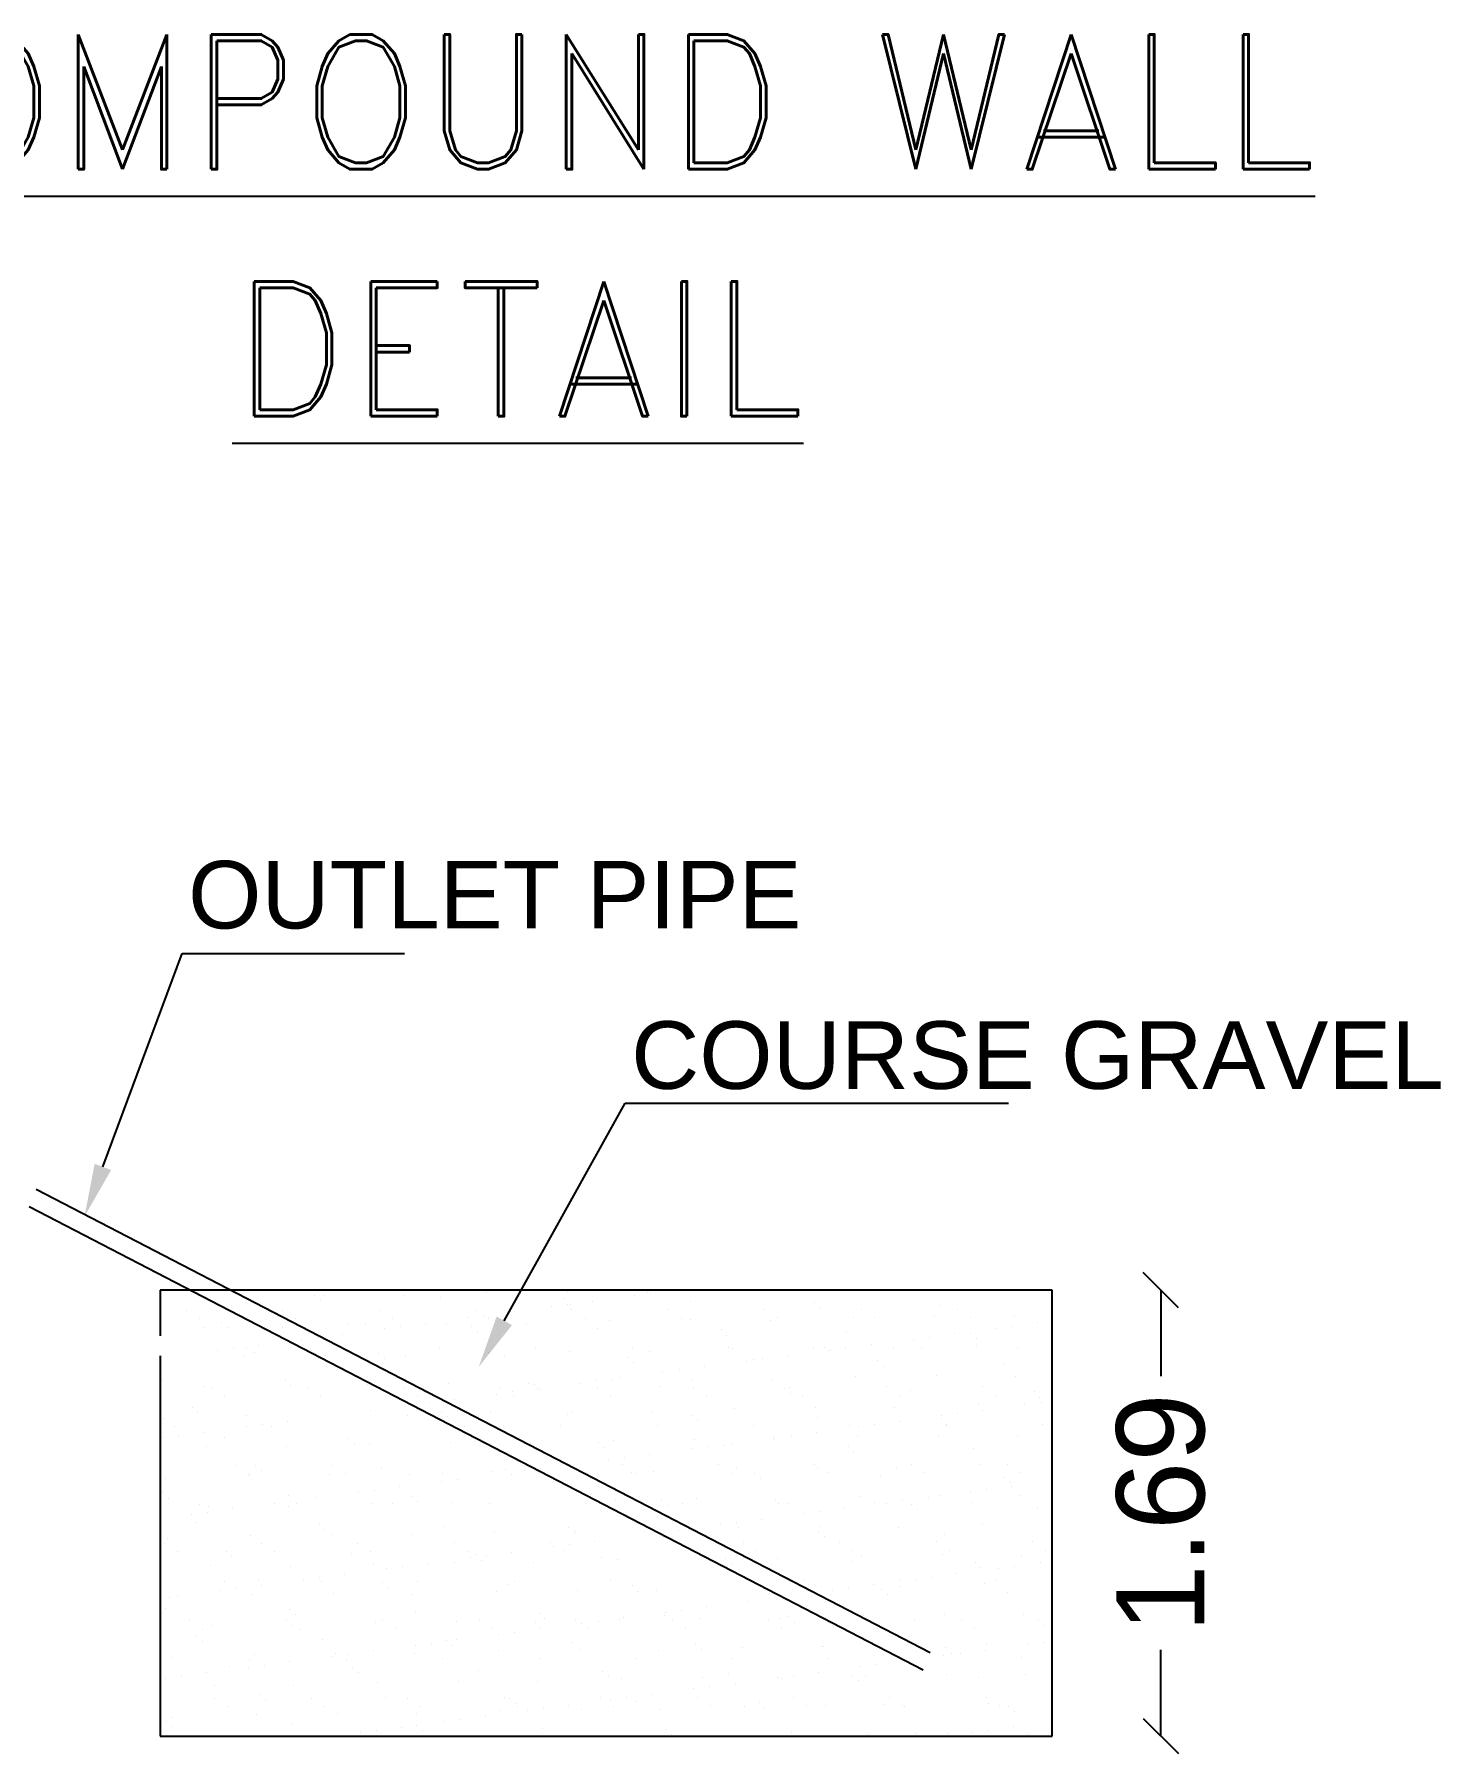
# Model space of a CAD drawing. Header units: metres. Extents: x 27 to 171, y 4 to 129.
# Drawn here: x 151 to 155.79, y 54.54 to 60.4 of the extents above; entities that cross this region are included whole.
import ezdxf

# ---------------------------------------------------------------- set-up
doc = ezdxf.new("R2010")
doc.units = ezdxf.units.M
doc.header["$MEASUREMENT"] = 0
doc.layers.add('TEXT', color=7, linetype='Continuous')
doc.styles.get("Standard").update_dxf_attribs({"font": 'arial.ttf'})
doc.styles.add('T', font='ROMAND.shx', dxfattribs={"width": 0.9, "height": 10})
doc.dimstyles.get("Standard").update_dxf_attribs({"dimtxt": 0.3, "dimasz": 0.12, "dimexe": 0.18, "dimexo": 0.0625, "dimgap": 0.09, "dimtad": 0, "dimzin": 0, "dimdsep": 46, "dimtxsty": 'Standard', "dimblk": 'OBLIQUE', "dimcen": 0.09, "dimse1": 1, "dimse2": 1, "dimadec": 0, "dimazin": 0, "dimtfac": 1, "dimtofl": 0, "dimtmove": 0, "dimatfit": 3, "dimfxl": 0, "dimtolj": 1, "dimtzin": 0, "dimarcsym": 0})

# ---------------------------------------------------------------- blocks, each defined once
blk = doc.blocks.new('_Oblique')
at = {"color": 0, "linetype": 'ByBlock', "lineweight": -2}
blk.add_line((-0.5, -0.5), (0.5, 0.5), dxfattribs=at)
blk = doc.blocks.new('*D96')
at = {"color": 0, "lineweight": -2}
for p, q in [((154.8375, 56.1225), (154.8375, 55.829)), ((154.8375, 54.6038), (154.8375, 54.8973))]:
    blk.add_line(p, q, dxfattribs=at)
at = {"layer": 'Defpoints', "color": 0}
for p in [(154.4671, 56.1225), (154.8375, 56.1225), (154.4671, 54.6038)]:
    blk.add_point(p, dxfattribs=at)
at = {"color": 0, "lineweight": -2, "xscale": 0.12, "yscale": 0.12, "zscale": 0.12}
for p, rotation in [((154.8375, 56.1225), 90), ((154.8375, 54.6038), 270)]:
    blk.add_blockref('_Oblique', p, dxfattribs=dict(at, rotation=rotation))
at = {"color": 0, "insert": (154.8375, 55.3632), "char_height": 0.3, "attachment_point": 5, "rotation": 90}
blk.add_mtext('\\A1;1.69', dxfattribs=at)

msp = doc.modelspace()

# ---------------------------------------------------------------- linework, layer by layer
for p, q in [((151.2344, 56.5417), (151.5046, 57.2681)), ((151.5046, 57.2681), (152.2612, 57.2681)), ((152.6015, 56.0176), (153.0134, 56.7591)), ((153.0134, 56.7591), (154.3187, 56.7591)), ((151.0069, 56.4657), (154.0516, 54.8881)), ((150.9829, 56.4072), (154.0276, 54.8296)), ((154.4671, 56.1225), (151.4299, 56.1225)), ((151.4299, 56.1225), (151.4299, 55.9669)), ((151.5345, 56.109), (151.5345, 56.109)), ((151.7114, 56.1004), (151.7114, 56.1004)), ((151.9565, 56.1054), (151.9565, 56.1054)), ((151.9874, 56.1039), (151.9874, 56.1039)), ((152.2572, 56.1026), (152.2572, 56.1026)), ((152.3847, 56.0961), (152.3847, 56.0961)), ((152.542, 56.1129), (152.542, 56.1129)), ((152.8066, 56.0925), (152.8066, 56.0925)), ((152.8181, 56.1164), (152.8181, 56.1164)), ((153.0446, 56.1033), (153.0446, 56.1033)), ((153.0878, 56.1151), (153.0878, 56.1151)), ((153.0995, 56.1106), (153.0995, 56.1106)), ((153.1852, 56.1218), (153.1852, 56.1218)), ((154.4671, 54.6038), (154.4671, 56.1225)), ((151.5183, 56.0526), (151.5183, 56.0526)), ((151.8467, 56.0532), (151.8467, 56.0532)), ((151.9759, 56.0876), (151.9759, 56.0876)), ((152.1751, 56.0538), (152.1751, 56.0538)), ((152.5035, 56.0544), (152.5035, 56.0544)), ((152.5317, 56.0358), (152.5317, 56.0358)), ((152.6174, 56.0471), (152.6174, 56.0471)), ((152.7607, 56.066), (152.7607, 56.066)), ((152.8156, 56.0732), (152.8156, 56.0732)), ((152.8261, 56.0747), (152.8261, 56.0747)), ((152.8319, 56.055), (152.8319, 56.055)), ((152.9013, 56.0845), (152.9013, 56.0845)), ((153.1604, 56.0556), (153.1604, 56.0556)), ((153.2349, 56.0831), (153.2349, 56.0831)), ((153.4888, 56.0562), (153.4888, 56.0562)), ((153.6568, 56.0795), (153.6568, 56.0795)), ((153.6763, 56.0617), (153.6763, 56.0617)), ((153.8172, 56.0568), (153.8172, 56.0568)), ((154.0674, 56.0335), (154.0674, 56.0335)), ((154.0851, 56.0702), (154.0851, 56.0702)), ((154.1456, 56.0574), (154.1456, 56.0574)), ((154.3372, 56.0322), (154.3372, 56.0322)), ((151.5628, 56.0243), (151.5628, 56.0243)), ((151.5754, 55.9961), (151.5754, 55.9961)), ((151.6394, 56.0129), (151.6394, 56.0129)), ((151.6589, 55.995), (151.6589, 55.995)), ((151.8452, 55.9948), (151.8452, 55.9948)), ((151.8912, 56.0249), (151.8912, 56.0249)), ((152.0497, 55.9724), (152.0497, 55.9724)), ((152.0676, 56.0035), (152.0676, 56.0035)), ((152.13, 56.005), (152.13, 56.005)), ((152.1929, 55.9912), (152.1929, 55.9912)), ((152.2196, 56.0255), (152.2196, 56.0255)), ((152.2478, 55.9984), (152.2478, 55.9984)), ((152.3336, 56.0097), (152.3336, 56.0097)), ((152.4061, 56.0085), (152.4061, 56.0085)), ((152.4768, 56.0286), (152.4768, 56.0286)), ((152.4896, 55.9999), (152.4896, 55.9999)), ((152.5091, 55.9821), (152.5091, 55.9821)), ((152.548, 56.0261), (152.548, 56.0261)), ((152.6758, 56.0072), (152.6758, 56.0072)), ((152.8764, 56.0267), (152.8764, 56.0267)), ((152.9178, 55.9906), (152.9178, 55.9906)), ((152.9607, 56.0175), (152.9607, 56.0175)), ((153.2048, 56.0273), (153.2048, 56.0273)), ((153.2367, 56.021), (153.2367, 56.021)), ((153.3398, 55.987), (153.3398, 55.987)), ((153.5065, 56.0197), (153.5065, 56.0197)), ((153.5332, 56.0279), (153.5332, 56.0279)), ((153.768, 55.9776), (153.768, 55.9776)), ((153.7913, 56.03), (153.7913, 56.03)), ((153.8617, 56.0285), (153.8617, 56.0285)), ((154.134, 55.9737), (154.134, 55.9737)), ((154.19, 55.974), (154.19, 55.974)), ((154.1901, 56.0291), (154.1901, 56.0291)), ((154.2773, 55.9926), (154.2773, 55.9926)), ((154.3322, 55.9998), (154.3322, 55.9998)), ((154.4179, 56.0111), (154.4179, 56.0111)), ((151.6252, 55.9165), (151.6252, 55.9165)), ((151.6801, 55.9237), (151.6801, 55.9237)), ((151.7229, 55.9223), (151.7229, 55.9223)), ((151.7658, 55.935), (151.7658, 55.935)), ((151.9091, 55.9538), (151.9091, 55.9538)), ((151.964, 55.9611), (151.964, 55.9611)), ((152.0513, 55.9229), (152.0513, 55.9229)), ((152.3797, 55.9235), (152.3797, 55.9235)), ((152.7081, 55.9241), (152.7081, 55.9241)), ((152.8247, 55.9132), (152.8247, 55.9132)), ((153.0365, 55.9247), (153.0365, 55.9247)), ((153.3593, 55.9692), (153.3593, 55.9692)), ((153.3649, 55.9253), (153.3649, 55.9253)), ((153.3793, 55.9222), (153.3793, 55.9222)), ((153.6554, 55.9257), (153.6554, 55.9257)), ((153.6933, 55.9259), (153.6933, 55.9259)), ((153.7095, 55.9178), (153.7095, 55.9178)), ((153.7644, 55.9251), (153.7644, 55.9251)), ((153.8502, 55.9363), (153.8502, 55.9363)), ((153.9251, 55.9244), (153.9251, 55.9244)), ((153.9934, 55.9552), (153.9934, 55.9552)), ((154.0218, 55.9265), (154.0218, 55.9265)), ((154.0483, 55.9624), (154.0483, 55.9624)), ((154.2095, 55.9562), (154.2095, 55.9562)), ((154.21, 55.9346), (154.21, 55.9346)), ((154.3502, 55.9271), (154.3502, 55.9271)), ((151.4299, 55.8984), (151.4299, 54.6038)), ((151.4332, 55.8869), (151.4332, 55.8869)), ((151.718, 55.8972), (151.718, 55.8972)), ((151.7506, 55.911), (151.7506, 55.911)), ((151.9941, 55.9007), (151.9941, 55.9007)), ((152.1726, 55.9074), (152.1726, 55.9074)), ((152.192, 55.8895), (152.192, 55.8895)), ((152.2638, 55.8994), (152.2638, 55.8994)), ((152.5487, 55.9097), (152.5487, 55.9097)), ((152.6008, 55.898), (152.6008, 55.898)), ((153.0228, 55.8944), (153.0228, 55.8944)), ((153.0422, 55.8766), (153.0422, 55.8766)), ((153.0945, 55.9119), (153.0945, 55.9119)), ((153.2824, 55.8616), (153.2824, 55.8616)), ((153.4257, 55.8805), (153.4257, 55.8805)), ((153.451, 55.8851), (153.451, 55.8851)), ((153.4806, 55.8877), (153.4806, 55.8877)), ((153.5663, 55.899), (153.5663, 55.899)), ((153.873, 55.8815), (153.873, 55.8815)), ((153.8924, 55.8636), (153.8924, 55.8636)), ((154.3012, 55.8721), (154.3012, 55.8721)), ((151.4336, 55.8184), (151.4336, 55.8184)), ((151.8556, 55.8148), (151.8556, 55.8148)), ((151.875, 55.797), (151.875, 55.797)), ((152.1367, 55.8018), (152.1367, 55.8018)), ((152.2838, 55.8055), (152.2838, 55.8055)), ((152.4127, 55.8053), (152.4127, 55.8053)), ((152.6825, 55.804), (152.6825, 55.804)), ((152.7058, 55.8018), (152.7058, 55.8018)), ((152.8579, 55.8057), (152.8579, 55.8057)), ((152.9128, 55.8129), (152.9128, 55.8129)), ((152.9673, 55.8143), (152.9673, 55.8143)), ((152.9985, 55.8242), (152.9985, 55.8242)), ((153.1418, 55.8431), (153.1418, 55.8431)), ((153.1967, 55.8503), (153.1967, 55.8503)), ((153.2434, 55.8178), (153.2434, 55.8178)), ((153.5131, 55.8165), (153.5131, 55.8165)), ((153.798, 55.8268), (153.798, 55.8268)), ((154.074, 55.8303), (154.074, 55.8303)), ((154.3438, 55.829), (154.3438, 55.829)), ((151.5821, 55.7929), (151.5821, 55.7929)), ((151.6035, 55.7886), (151.6035, 55.7886)), ((151.6479, 55.7602), (151.6479, 55.7602)), ((151.9319, 55.7892), (151.9319, 55.7892)), ((151.9763, 55.7608), (151.9763, 55.7608)), ((152.2603, 55.7898), (152.2603, 55.7898)), ((152.3048, 55.7614), (152.3048, 55.7614)), ((152.3451, 55.7382), (152.3451, 55.7382)), ((152.4308, 55.7495), (152.4308, 55.7495)), ((152.574, 55.7683), (152.574, 55.7683)), ((152.5887, 55.7904), (152.5887, 55.7904)), ((152.6289, 55.7756), (152.6289, 55.7756)), ((152.6332, 55.762), (152.6332, 55.762)), ((152.7147, 55.7869), (152.7147, 55.7869)), ((152.7252, 55.784), (152.7252, 55.784)), ((152.9171, 55.791), (152.9171, 55.791)), ((152.9616, 55.7626), (152.9616, 55.7626)), ((153.134, 55.7925), (153.134, 55.7925)), ((153.2455, 55.7916), (153.2455, 55.7916)), ((153.29, 55.7632), (153.29, 55.7632)), ((153.556, 55.7889), (153.556, 55.7889)), ((153.5739, 55.7921), (153.5739, 55.7921)), ((153.5754, 55.7711), (153.5754, 55.7711)), ((153.6184, 55.7638), (153.6184, 55.7638)), ((153.9024, 55.7927), (153.9024, 55.7927)), ((153.9468, 55.7644), (153.9468, 55.7644)), ((153.9842, 55.7796), (153.9842, 55.7796)), ((154.2308, 55.7933), (154.2308, 55.7933)), ((154.2752, 55.765), (154.2752, 55.765)), ((154.4062, 55.7759), (154.4062, 55.7759)), ((154.4256, 55.7581), (154.4256, 55.7581)), ((154.4294, 55.7395), (154.4294, 55.7395)), ((151.4398, 55.6837), (151.4398, 55.6837)), ((151.5386, 55.7222), (151.5386, 55.7222)), ((151.558, 55.7044), (151.558, 55.7044)), ((151.7247, 55.694), (151.7247, 55.694)), ((152.1469, 55.7121), (152.1469, 55.7121)), ((152.2705, 55.6962), (152.2705, 55.6962)), ((152.2902, 55.731), (152.2902, 55.731)), ((152.3888, 55.7093), (152.3888, 55.7093)), ((152.4082, 55.6915), (152.4082, 55.6915)), ((152.5553, 55.7065), (152.5553, 55.7065)), ((152.817, 55.7), (152.817, 55.7)), ((152.8314, 55.71), (152.8314, 55.71)), ((153.1011, 55.7087), (153.1011, 55.7087)), ((153.239, 55.6963), (153.239, 55.6963)), ((153.386, 55.719), (153.386, 55.719)), ((153.662, 55.7225), (153.662, 55.7225)), ((153.6672, 55.687), (153.6672, 55.687)), ((153.9318, 55.7212), (153.9318, 55.7212)), ((154.0891, 55.6834), (154.0891, 55.6834)), ((154.0906, 55.695), (154.0906, 55.695)), ((154.1455, 55.7022), (154.1455, 55.7022)), ((154.2166, 55.7314), (154.2166, 55.7314)), ((154.2313, 55.7135), (154.2313, 55.7135)), ((154.3745, 55.7323), (154.3745, 55.7323)), ((151.4796, 55.6576), (151.4796, 55.6576)), ((151.4935, 55.6261), (151.4935, 55.6261)), ((151.5792, 55.6374), (151.5792, 55.6374)), ((151.6497, 55.6204), (151.6497, 55.6204)), ((151.7224, 55.6562), (151.7224, 55.6562)), ((151.7773, 55.6634), (151.7773, 55.6634)), ((151.808, 55.6582), (151.808, 55.6582)), ((151.8631, 55.6747), (151.8631, 55.6747)), ((152.4649, 55.6594), (152.4649, 55.6594)), ((152.7933, 55.66), (152.7933, 55.66)), ((153.1217, 55.6606), (153.1217, 55.6606)), ((153.2584, 55.6785), (153.2584, 55.6785)), ((153.4501, 55.6612), (153.4501, 55.6612)), ((153.5778, 55.6274), (153.5778, 55.6274)), ((153.6635, 55.6387), (153.6635, 55.6387)), ((153.7785, 55.6618), (153.7785, 55.6618)), ((153.8046, 55.6236), (153.8046, 55.6236)), ((153.8068, 55.6576), (153.8068, 55.6576)), ((153.8617, 55.6648), (153.8617, 55.6648)), ((153.9474, 55.6761), (153.9474, 55.6761)), ((154.0807, 55.6271), (154.0807, 55.6271)), ((154.1069, 55.6624), (154.1069, 55.6624)), ((154.1086, 55.6656), (154.1086, 55.6656)), ((154.3504, 55.6258), (154.3504, 55.6258)), ((154.4353, 55.663), (154.4353, 55.663)), ((151.4386, 55.6188), (151.4386, 55.6188)), ((151.5887, 55.5897), (151.5887, 55.5897)), ((151.8585, 55.5884), (151.8585, 55.5884)), ((152.0717, 55.6167), (152.0717, 55.6167)), ((152.0912, 55.5989), (152.0912, 55.5989)), ((152.1433, 55.5986), (152.1433, 55.5986)), ((152.4194, 55.6021), (152.4194, 55.6021)), ((152.4999, 55.6074), (152.4999, 55.6074)), ((152.6891, 55.6008), (152.6891, 55.6008)), ((152.9219, 55.6038), (152.9219, 55.6038)), ((152.9414, 55.586), (152.9414, 55.586)), ((152.974, 55.6111), (152.974, 55.6111)), ((153.0958, 55.564), (153.0958, 55.564)), ((153.239, 55.5828), (153.239, 55.5828)), ((153.25, 55.6146), (153.25, 55.6146)), ((153.2939, 55.5901), (153.2939, 55.5901)), ((153.3501, 55.5945), (153.3501, 55.5945)), ((153.3797, 55.6013), (153.3797, 55.6013)), ((153.5198, 55.6133), (153.5198, 55.6133)), ((153.5229, 55.6202), (153.5229, 55.6202)), ((153.7721, 55.5908), (153.7721, 55.5908)), ((153.7916, 55.573), (153.7916, 55.573)), ((154.2003, 55.5815), (154.2003, 55.5815)), ((151.6886, 55.5245), (151.6886, 55.5245)), ((151.7547, 55.5242), (151.7547, 55.5242)), ((151.7741, 55.5064), (151.7741, 55.5064)), ((152.017, 55.5251), (152.017, 55.5251)), ((152.1829, 55.5148), (152.1829, 55.5148)), ((152.562, 55.5033), (152.562, 55.5033)), ((152.6049, 55.5112), (152.6049, 55.5112)), ((152.6713, 55.5081), (152.6713, 55.5081)), ((152.6739, 55.5263), (152.6739, 55.5263)), ((152.7262, 55.5153), (152.7262, 55.5153)), ((152.8119, 55.5266), (152.8119, 55.5266)), ((152.838, 55.5068), (152.838, 55.5068)), ((152.9552, 55.5455), (152.9552, 55.5455)), ((153.0023, 55.5269), (153.0023, 55.5269)), ((153.01, 55.5527), (153.01, 55.5527)), ((153.1078, 55.5055), (153.1078, 55.5055)), ((153.3307, 55.5275), (153.3307, 55.5275)), ((153.3926, 55.5158), (153.3926, 55.5158)), ((153.6591, 55.5281), (153.6591, 55.5281)), ((153.6687, 55.5193), (153.6687, 55.5193)), ((153.9384, 55.518), (153.9384, 55.518)), ((153.9875, 55.5287), (153.9875, 55.5287)), ((154.2233, 55.5282), (154.2233, 55.5282)), ((154.3159, 55.5293), (154.3159, 55.5293)), ((151.4465, 55.4805), (151.4465, 55.4805)), ((151.7313, 55.4908), (151.7313, 55.4908)), ((151.7331, 55.4962), (151.7331, 55.4962)), ((152.0073, 55.4943), (152.0073, 55.4943)), ((152.0615, 55.4968), (152.0615, 55.4968)), ((152.2442, 55.4519), (152.2442, 55.4519)), ((152.2771, 55.493), (152.2771, 55.493)), ((152.3874, 55.4707), (152.3874, 55.4707)), ((152.3899, 55.4973), (152.3899, 55.4973)), ((152.4423, 55.4779), (152.4423, 55.4779)), ((152.6243, 55.4934), (152.6243, 55.4934)), ((152.7183, 55.4979), (152.7183, 55.4979)), ((153.0331, 55.5019), (153.0331, 55.5019)), ((153.0468, 55.4985), (153.0468, 55.4985)), ((153.3752, 55.4991), (153.3752, 55.4991)), ((153.4551, 55.4983), (153.4551, 55.4983)), ((153.4745, 55.4805), (153.4745, 55.4805)), ((153.7036, 55.4997), (153.7036, 55.4997)), ((153.8833, 55.4889), (153.8833, 55.4889)), ((154.032, 55.5003), (154.032, 55.5003)), ((154.3053, 55.4853), (154.3053, 55.4853)), ((154.3247, 55.4675), (154.3247, 55.4675)), ((154.3285, 55.4532), (154.3285, 55.4532)), ((154.3604, 55.5009), (154.3604, 55.5009)), ((151.4377, 55.4316), (151.4377, 55.4316)), ((151.4571, 55.4138), (151.4571, 55.4138)), ((151.5648, 55.3936), (151.5648, 55.3936)), ((151.5953, 55.3865), (151.5953, 55.3865)), ((151.8197, 55.396), (151.8197, 55.396)), ((151.8659, 55.4223), (151.8659, 55.4223)), ((151.8746, 55.4032), (151.8746, 55.4032)), ((151.8932, 55.3942), (151.8932, 55.3942)), ((151.9603, 55.4145), (151.9603, 55.4145)), ((152.1035, 55.4333), (152.1035, 55.4333)), ((152.15, 55.3954), (152.15, 55.3954)), ((152.1584, 55.4406), (152.1584, 55.4406)), ((152.2216, 55.3948), (152.2216, 55.3948)), ((152.2879, 55.4187), (152.2879, 55.4187)), ((152.3073, 55.4008), (152.3073, 55.4008)), ((152.426, 55.3989), (152.426, 55.3989)), ((152.55, 55.3954), (152.55, 55.3954)), ((152.8784, 55.396), (152.8784, 55.396)), ((152.9806, 55.4079), (152.9806, 55.4079)), ((153.1381, 55.4057), (153.1381, 55.4057)), ((153.1575, 55.3879), (153.1575, 55.3879)), ((153.2069, 55.3965), (153.2069, 55.3965)), ((153.2567, 55.4114), (153.2567, 55.4114)), ((153.5264, 55.4101), (153.5264, 55.4101)), ((153.5353, 55.3971), (153.5353, 55.3971)), ((153.5663, 55.3964), (153.5663, 55.3964)), ((153.8113, 55.4204), (153.8113, 55.4204)), ((153.8637, 55.3977), (153.8637, 55.3977)), ((153.904, 55.3973), (153.904, 55.3973)), ((153.9589, 55.4046), (153.9589, 55.4046)), ((153.9883, 55.3928), (153.9883, 55.3928)), ((154.0446, 55.4158), (154.0446, 55.4158)), ((154.0873, 55.4239), (154.0873, 55.4239)), ((154.1879, 55.4347), (154.1879, 55.4347)), ((154.1921, 55.3983), (154.1921, 55.3983)), ((154.2428, 55.4419), (154.2428, 55.4419)), ((154.3571, 55.4226), (154.3571, 55.4226)), ((151.5358, 55.3586), (151.5358, 55.3586)), ((151.5489, 55.3297), (151.5489, 55.3297)), ((151.5907, 55.3658), (151.5907, 55.3658)), ((151.6764, 55.3771), (151.6764, 55.3771)), ((151.8651, 55.3852), (151.8651, 55.3852)), ((153.3911, 55.3298), (153.3911, 55.3298)), ((153.4769, 55.3411), (153.4769, 55.3411)), ((153.6201, 55.36), (153.6201, 55.36)), ((153.675, 55.3672), (153.675, 55.3672)), ((153.7608, 55.3785), (153.7608, 55.3785)), ((154.0077, 55.375), (154.0077, 55.375)), ((154.4165, 55.3834), (154.4165, 55.3834)), ((151.4531, 55.2773), (151.4531, 55.2773)), ((151.7379, 55.2876), (151.7379, 55.2876)), ((151.9709, 55.3261), (151.9709, 55.3261)), ((151.9903, 55.3083), (151.9903, 55.3083)), ((152.014, 55.2911), (152.014, 55.2911)), ((152.2838, 55.2898), (152.2838, 55.2898)), ((152.3991, 55.3168), (152.3991, 55.3168)), ((152.5686, 55.3001), (152.5686, 55.3001)), ((152.8211, 55.3132), (152.8211, 55.3132)), ((152.8405, 55.2953), (152.8405, 55.2953)), ((152.8446, 55.3036), (152.8446, 55.3036)), ((153.1073, 55.2924), (153.1073, 55.2924)), ((153.1144, 55.3023), (153.1144, 55.3023)), ((153.193, 55.3037), (153.193, 55.3037)), ((153.2493, 55.3038), (153.2493, 55.3038)), ((153.3363, 55.3226), (153.3363, 55.3226)), ((153.3993, 55.3126), (153.3993, 55.3126)), ((153.6713, 55.3002), (153.6713, 55.3002)), ((153.6753, 55.3161), (153.6753, 55.3161)), ((153.6907, 55.2824), (153.6907, 55.2824)), ((153.9451, 55.3148), (153.9451, 55.3148)), ((154.0995, 55.2909), (154.0995, 55.2909)), ((154.2299, 55.325), (154.2299, 55.325)), ((151.4454, 55.2598), (151.4454, 55.2598)), ((151.4899, 55.2315), (151.4899, 55.2315)), ((151.6538, 55.2335), (151.6538, 55.2335)), ((151.6733, 55.2157), (151.6733, 55.2157)), ((151.7738, 55.2604), (151.7738, 55.2604)), ((151.8183, 55.2321), (151.8183, 55.2321)), ((152.082, 55.2242), (152.082, 55.2242)), ((152.1022, 55.261), (152.1022, 55.261)), ((152.1467, 55.2327), (152.1467, 55.2327)), ((152.4306, 55.2616), (152.4306, 55.2616)), ((152.4751, 55.2333), (152.4751, 55.2333)), ((152.4846, 55.2105), (152.4846, 55.2105)), ((152.504, 55.2206), (152.504, 55.2206)), ((152.5395, 55.2177), (152.5395, 55.2177)), ((152.6253, 55.229), (152.6253, 55.229)), ((152.759, 55.2622), (152.759, 55.2622)), ((152.7685, 55.2478), (152.7685, 55.2478)), ((152.8035, 55.2339), (152.8035, 55.2339)), ((152.8234, 55.2551), (152.8234, 55.2551)), ((152.9091, 55.2664), (152.9091, 55.2664)), ((152.9322, 55.2113), (152.9322, 55.2113)), ((153.4159, 55.2634), (153.4159, 55.2634)), ((153.4603, 55.2351), (153.4603, 55.2351)), ((153.7443, 55.264), (153.7443, 55.264)), ((153.7888, 55.2357), (153.7888, 55.2357)), ((153.8179, 55.2172), (153.8179, 55.2172)), ((154.0727, 55.2646), (154.0727, 55.2646)), ((154.094, 55.2207), (154.094, 55.2207)), ((154.1172, 55.2363), (154.1172, 55.2363)), ((154.3637, 55.2194), (154.3637, 55.2194)), ((154.4011, 55.2652), (154.4011, 55.2652)), ((154.4456, 55.2368), (154.4456, 55.2368)), ((151.602, 55.1832), (151.602, 55.1832)), ((151.8718, 55.182), (151.8718, 55.182)), ((152.0575, 55.1542), (152.0575, 55.1542)), ((152.1566, 55.1922), (152.1566, 55.1922)), ((152.2008, 55.1731), (152.2008, 55.1731)), ((152.2557, 55.1803), (152.2557, 55.1803)), ((152.3414, 55.1916), (152.3414, 55.1916)), ((152.4326, 55.1957), (152.4326, 55.1957)), ((152.5235, 55.2028), (152.5235, 55.2028)), ((152.7024, 55.1944), (152.7024, 55.1944)), ((152.9872, 55.2047), (152.9872, 55.2047)), ((153.3542, 55.2076), (153.3542, 55.2076)), ((153.3737, 55.1898), (153.3737, 55.1898)), ((153.5331, 55.2069), (153.5331, 55.2069)), ((153.7824, 55.1983), (153.7824, 55.1983)), ((154.1419, 55.1556), (154.1419, 55.1556)), ((154.2044, 55.1947), (154.2044, 55.1947)), ((154.2239, 55.1769), (154.2239, 55.1769)), ((154.2851, 55.1745), (154.2851, 55.1745)), ((154.34, 55.1817), (154.34, 55.1817)), ((154.4257, 55.193), (154.4257, 55.193)), ((151.633, 55.0984), (151.633, 55.0984)), ((151.65, 55.1295), (151.65, 55.1295)), ((151.6879, 55.1056), (151.6879, 55.1056)), ((151.765, 55.1317), (151.765, 55.1317)), ((151.7737, 55.1169), (151.7737, 55.1169)), ((151.9169, 55.1357), (151.9169, 55.1357)), ((151.9718, 55.143), (151.9718, 55.143)), ((151.9784, 55.1301), (151.9784, 55.1301)), ((152.187, 55.128), (152.187, 55.128)), ((152.2065, 55.1102), (152.2065, 55.1102)), ((152.3068, 55.1307), (152.3068, 55.1307)), ((152.5752, 55.0969), (152.5752, 55.0969)), ((152.6152, 55.1187), (152.6152, 55.1187)), ((152.6352, 55.1313), (152.6352, 55.1313)), ((152.8513, 55.1004), (152.8513, 55.1004)), ((152.9636, 55.1319), (152.9636, 55.1319)), ((153.0372, 55.1151), (153.0372, 55.1151)), ((153.0566, 55.0973), (153.0566, 55.0973)), ((153.1211, 55.0991), (153.1211, 55.0991)), ((153.6204, 55.1331), (153.6204, 55.1331)), ((153.6819, 55.1129), (153.6819, 55.1129)), ((153.7174, 55.0997), (153.7174, 55.0997)), ((153.7723, 55.1069), (153.7723, 55.1069)), ((153.858, 55.1182), (153.858, 55.1182)), ((153.8874, 55.1021), (153.8874, 55.1021)), ((153.9489, 55.1337), (153.9489, 55.1337)), ((153.9517, 55.1116), (153.9517, 55.1116)), ((154.0012, 55.1371), (154.0012, 55.1371)), ((154.0561, 55.1443), (154.0561, 55.1443)), ((154.2366, 55.1218), (154.2366, 55.1218)), ((154.2773, 55.1343), (154.2773, 55.1343)), ((151.448, 55.0391), (151.448, 55.0391)), ((151.4598, 55.0741), (151.4598, 55.0741)), ((151.4898, 55.0795), (151.4898, 55.0795)), ((151.7446, 55.0844), (151.7446, 55.0844)), ((151.87, 55.0355), (151.87, 55.0355)), ((152.0206, 55.0879), (152.0206, 55.0879)), ((152.2904, 55.0866), (152.2904, 55.0866)), ((153.2902, 55.0435), (153.2902, 55.0435)), ((153.4335, 55.0623), (153.4335, 55.0623)), ((153.9068, 55.0843), (153.9068, 55.0843)), ((154.3156, 55.0928), (154.3156, 55.0928)), ((151.5306, 54.9957), (151.5306, 54.9957)), ((151.6086, 54.98), (151.6086, 54.98)), ((151.859, 54.9963), (151.859, 54.9963)), ((151.8784, 54.9788), (151.8784, 54.9788)), ((151.8894, 55.0177), (151.8894, 55.0177)), ((152.1632, 54.989), (152.1632, 54.989)), ((152.1874, 54.9969), (152.1874, 54.9969)), ((152.2982, 55.0262), (152.2982, 55.0262)), ((152.4393, 54.9925), (152.4393, 54.9925)), ((152.5158, 54.9975), (152.5158, 54.9975)), ((152.7091, 54.9912), (152.7091, 54.9912)), ((152.7202, 55.0225), (152.7202, 55.0225)), ((152.7396, 55.0047), (152.7396, 55.0047)), ((152.8442, 54.9981), (152.8442, 54.9981)), ((152.8657, 54.9876), (152.8657, 54.9876)), ((152.9206, 54.9948), (152.9206, 54.9948)), ((152.9939, 55.0015), (152.9939, 55.0015)), ((153.0064, 55.0061), (153.0064, 55.0061)), ((153.1484, 55.0132), (153.1484, 55.0132)), ((153.1496, 55.025), (153.1496, 55.025)), ((153.1726, 54.9987), (153.1726, 54.9987)), ((153.2045, 55.0322), (153.2045, 55.0322)), ((153.2699, 55.005), (153.2699, 55.005)), ((153.501, 54.9993), (153.501, 54.9993)), ((153.5397, 55.0037), (153.5397, 55.0037)), ((153.5704, 55.0096), (153.5704, 55.0096)), ((153.5898, 54.9918), (153.5898, 54.9918)), ((153.8245, 55.014), (153.8245, 55.014)), ((153.8295, 54.9999), (153.8295, 54.9999)), ((153.9986, 55.0003), (153.9986, 55.0003)), ((154.1006, 55.0175), (154.1006, 55.0175)), ((154.1579, 55.0005), (154.1579, 55.0005)), ((154.3704, 55.0162), (154.3704, 55.0162)), ((154.4206, 54.9966), (154.4206, 54.9966)), ((154.44, 54.9788), (154.44, 54.9788)), ((151.553, 54.9429), (151.553, 54.9429)), ((151.5724, 54.9251), (151.5724, 54.9251)), ((151.575, 54.9674), (151.575, 54.9674)), ((151.9034, 54.968), (151.9034, 54.968)), ((151.9812, 54.9336), (151.9812, 54.9336)), ((152.2319, 54.9686), (152.2319, 54.9686)), ((152.3529, 54.9201), (152.3529, 54.9201)), ((152.4032, 54.93), (152.4032, 54.93)), ((152.4386, 54.9314), (152.4386, 54.9314)), ((152.5603, 54.9692), (152.5603, 54.9692)), ((152.5819, 54.9502), (152.5819, 54.9502)), ((152.6368, 54.9574), (152.6368, 54.9574)), ((152.7225, 54.9687), (152.7225, 54.9687)), ((152.8314, 54.9206), (152.8314, 54.9206)), ((152.8887, 54.9698), (152.8887, 54.9698)), ((153.2171, 54.9704), (153.2171, 54.9704)), ((153.5455, 54.971), (153.5455, 54.971)), ((153.8739, 54.9716), (153.8739, 54.9716)), ((154.2023, 54.9722), (154.2023, 54.9722)), ((154.2432, 54.9186), (154.2432, 54.9186)), ((154.4372, 54.9214), (154.4372, 54.9214)), ((151.4664, 54.8709), (151.4664, 54.8709)), ((151.7351, 54.8654), (151.7351, 54.8654)), ((151.7512, 54.8812), (151.7512, 54.8812)), ((152.0141, 54.8755), (152.0141, 54.8755)), ((152.0273, 54.8847), (152.0273, 54.8847)), ((152.0635, 54.866), (152.0635, 54.866)), ((152.069, 54.8827), (152.069, 54.8827)), ((152.1548, 54.894), (152.1548, 54.894)), ((152.2971, 54.8834), (152.2971, 54.8834)), ((152.298, 54.9128), (152.298, 54.9128)), ((152.392, 54.8666), (152.392, 54.8666)), ((152.4226, 54.9122), (152.4226, 54.9122)), ((152.5819, 54.8937), (152.5819, 54.8937)), ((152.7204, 54.8672), (152.7204, 54.8672)), ((152.8579, 54.8972), (152.8579, 54.8972)), ((153.0488, 54.8678), (153.0488, 54.8678)), ((153.1277, 54.8959), (153.1277, 54.8959)), ((153.2534, 54.917), (153.2534, 54.917)), ((153.2728, 54.8992), (153.2728, 54.8992)), ((153.3772, 54.8684), (153.3772, 54.8684)), ((153.4125, 54.9062), (153.4125, 54.9062)), ((153.6816, 54.9077), (153.6816, 54.9077)), ((153.6886, 54.9097), (153.6886, 54.9097)), ((153.7056, 54.869), (153.7056, 54.869)), ((154.0985, 54.8768), (154.0985, 54.8768)), ((154.1036, 54.9041), (154.1036, 54.9041)), ((154.123, 54.8863), (154.123, 54.8863)), ((154.1534, 54.8841), (154.1534, 54.8841)), ((154.2391, 54.8953), (154.2391, 54.8953)), ((154.3624, 54.8702), (154.3624, 54.8702)), ((154.3823, 54.9142), (154.3823, 54.9142)), ((151.4464, 54.8007), (151.4464, 54.8007)), ((151.5013, 54.808), (151.5013, 54.808)), ((151.587, 54.8192), (151.587, 54.8192)), ((151.6642, 54.841), (151.6642, 54.841)), ((151.7303, 54.8381), (151.7303, 54.8381)), ((151.7852, 54.8453), (151.7852, 54.8453)), ((151.8709, 54.8566), (151.8709, 54.8566)), ((152.0861, 54.8374), (152.0861, 54.8374)), ((152.1056, 54.8196), (152.1056, 54.8196)), ((152.5144, 54.8281), (152.5144, 54.8281)), ((152.9363, 54.8245), (152.9363, 54.8245)), ((152.9558, 54.8066), (152.9558, 54.8066)), ((153.2766, 54.8018), (153.2766, 54.8018)), ((153.3645, 54.8151), (153.3645, 54.8151)), ((153.5307, 54.8021), (153.5307, 54.8021)), ((153.5856, 54.8093), (153.5856, 54.8093)), ((153.6714, 54.8206), (153.6714, 54.8206)), ((153.7865, 54.8115), (153.7865, 54.8115)), ((153.8146, 54.8395), (153.8146, 54.8395)), ((153.8312, 54.8108), (153.8312, 54.8108)), ((153.8695, 54.8467), (153.8695, 54.8467)), ((153.9552, 54.858), (153.9552, 54.858)), ((154.1072, 54.8143), (154.1072, 54.8143)), ((154.2147, 54.8022), (154.2147, 54.8022)), ((154.377, 54.813), (154.377, 54.813)), ((151.6153, 54.7768), (151.6153, 54.7768)), ((151.7691, 54.7449), (151.7691, 54.7449)), ((151.885, 54.7756), (151.885, 54.7756)), ((152.1699, 54.7858), (152.1699, 54.7858)), ((152.4459, 54.7893), (152.4459, 54.7893)), ((152.7157, 54.788), (152.7157, 54.788)), ((153.0005, 54.7983), (153.0005, 54.7983)), ((153.1036, 54.7459), (153.1036, 54.7459)), ((153.2469, 54.7647), (153.2469, 54.7647)), ((153.3017, 54.7719), (153.3017, 54.7719)), ((153.3875, 54.7832), (153.3875, 54.7832)), ((153.5464, 54.8005), (153.5464, 54.8005)), ((153.806, 54.7937), (153.806, 54.7937)), ((151.6157, 54.7317), (151.6157, 54.7317)), ((151.6602, 54.7033), (151.6602, 54.7033)), ((151.7886, 54.727), (151.7886, 54.727)), ((151.9441, 54.7322), (151.9441, 54.7322)), ((151.9886, 54.7039), (151.9886, 54.7039)), ((152.1973, 54.7355), (152.1973, 54.7355)), ((152.2726, 54.7328), (152.2726, 54.7328)), ((152.317, 54.7045), (152.317, 54.7045)), ((152.5885, 54.6905), (152.5885, 54.6905)), ((152.601, 54.7334), (152.601, 54.7334)), ((152.6193, 54.7319), (152.6193, 54.7319)), ((152.6388, 54.7141), (152.6388, 54.7141)), ((152.6454, 54.7051), (152.6454, 54.7051)), ((152.6791, 54.69), (152.6791, 54.69)), ((152.734, 54.6972), (152.734, 54.6972)), ((152.8197, 54.7085), (152.8197, 54.7085)), ((152.8646, 54.694), (152.8646, 54.694)), ((152.9294, 54.734), (152.9294, 54.734)), ((152.963, 54.7273), (152.963, 54.7273)), ((152.9739, 54.7057), (152.9739, 54.7057)), ((153.0179, 54.7346), (153.0179, 54.7346)), ((153.0475, 54.7226), (153.0475, 54.7226)), ((153.1344, 54.6927), (153.1344, 54.6927)), ((153.2578, 54.7346), (153.2578, 54.7346)), ((153.3023, 54.7063), (153.3023, 54.7063)), ((153.4192, 54.703), (153.4192, 54.703)), ((153.4695, 54.719), (153.4695, 54.719)), ((153.489, 54.7011), (153.489, 54.7011)), ((153.5862, 54.7352), (153.5862, 54.7352)), ((153.6307, 54.7069), (153.6307, 54.7069)), ((153.6952, 54.7065), (153.6952, 54.7065)), ((153.8977, 54.7096), (153.8977, 54.7096)), ((153.9146, 54.7358), (153.9146, 54.7358)), ((153.9591, 54.7075), (153.9591, 54.7075)), ((153.965, 54.7052), (153.965, 54.7052)), ((154.243, 54.7364), (154.243, 54.7364)), ((154.2498, 54.7154), (154.2498, 54.7154)), ((154.2875, 54.7081), (154.2875, 54.7081)), ((154.3197, 54.706), (154.3197, 54.706)), ((154.3391, 54.6882), (154.3391, 54.6882)), ((151.4521, 54.6523), (151.4521, 54.6523)), ((151.4715, 54.6345), (151.4715, 54.6345)), ((151.473, 54.6677), (151.473, 54.6677)), ((151.7579, 54.678), (151.7579, 54.678)), ((151.8803, 54.643), (151.8803, 54.643)), ((152.0339, 54.6815), (152.0339, 54.6815)), ((152.252, 54.6337), (152.252, 54.6337)), ((152.3023, 54.6393), (152.3023, 54.6393)), ((152.3037, 54.6802), (152.3037, 54.6802)), ((152.3952, 54.6526), (152.3952, 54.6526)), ((152.4501, 54.6598), (152.4501, 54.6598)), ((152.5359, 54.6711), (152.5359, 54.6711)), ((152.7305, 54.63), (152.7305, 54.63)), ((153.1525, 54.6264), (153.1525, 54.6264)), ((154.3363, 54.6351), (154.3363, 54.6351)), ((151.4299, 54.6038), (154.4671, 54.6038)), ((152.1114, 54.6152), (152.1114, 54.6152)), ((152.1663, 54.6225), (152.1663, 54.6225)), ((152.3217, 54.6215), (152.3217, 54.6215)), ((153.1719, 54.6086), (153.1719, 54.6086)), ((153.4624, 54.6043), (153.4624, 54.6043)), ((153.5807, 54.6171), (153.5807, 54.6171)), ((153.7908, 54.6049), (153.7908, 54.6049)), ((153.8378, 54.6076), (153.8378, 54.6076)), ((154.0027, 54.6134), (154.0027, 54.6134)), ((154.1139, 54.6111), (154.1139, 54.6111)), ((154.1192, 54.6055), (154.1192, 54.6055)), ((154.1957, 54.6166), (154.1957, 54.6166)), ((154.2506, 54.6238), (154.2506, 54.6238)), ((154.3837, 54.6098), (154.3837, 54.6098)), ((154.4309, 54.6041), (154.4309, 54.6041)), ((154.4476, 54.6061), (154.4476, 54.6061))]:
    msp.add_line(p, q)
for points in [[(151.2625, 56.5313), (151.1719, 56.3735), (151.2064, 56.5522)], [(152.6276, 56.0031), (152.5143, 55.8608), (152.5753, 56.0322)]]:
    msp.add_solid(points)

# ---------------------------------------------------------------- texts
for s, p in [('OUTLET PIPE', (151.5247, 57.3539)), ('COURSE GRAVEL', (153.0334, 56.8077))]:
    msp.add_text(s, height=0.23).set_placement(p)
at = {"layer": 'TEXT', "color": 5, "style": 'T', "width": 0.96}
for s, p in [('%%UCOMPOUND WALL%%U', (150.2624, 59.9395)), ('%%UDETAIL%%U', (151.6743, 59.0983))]:
    msp.add_text(s, height=0.459137, dxfattribs=at).set_placement(p)

# ---------------------------------------------------------------- dimensions: what is measured, and where the dimension line sits
dim = msp.add_linear_dim(base=(154.8375, 56.1225), p1=(154.4671, 54.6038), p2=(154.4671, 56.1225), angle=90, text='1.69', dimstyle='Standard', override={"dimpost": '\\X'})
dim.commit()
dim.dimension.update_dxf_attribs({"geometry": '*D96', "text_midpoint": (154.8375, 55.3632)})

doc.saveas('drawing.dxf')
